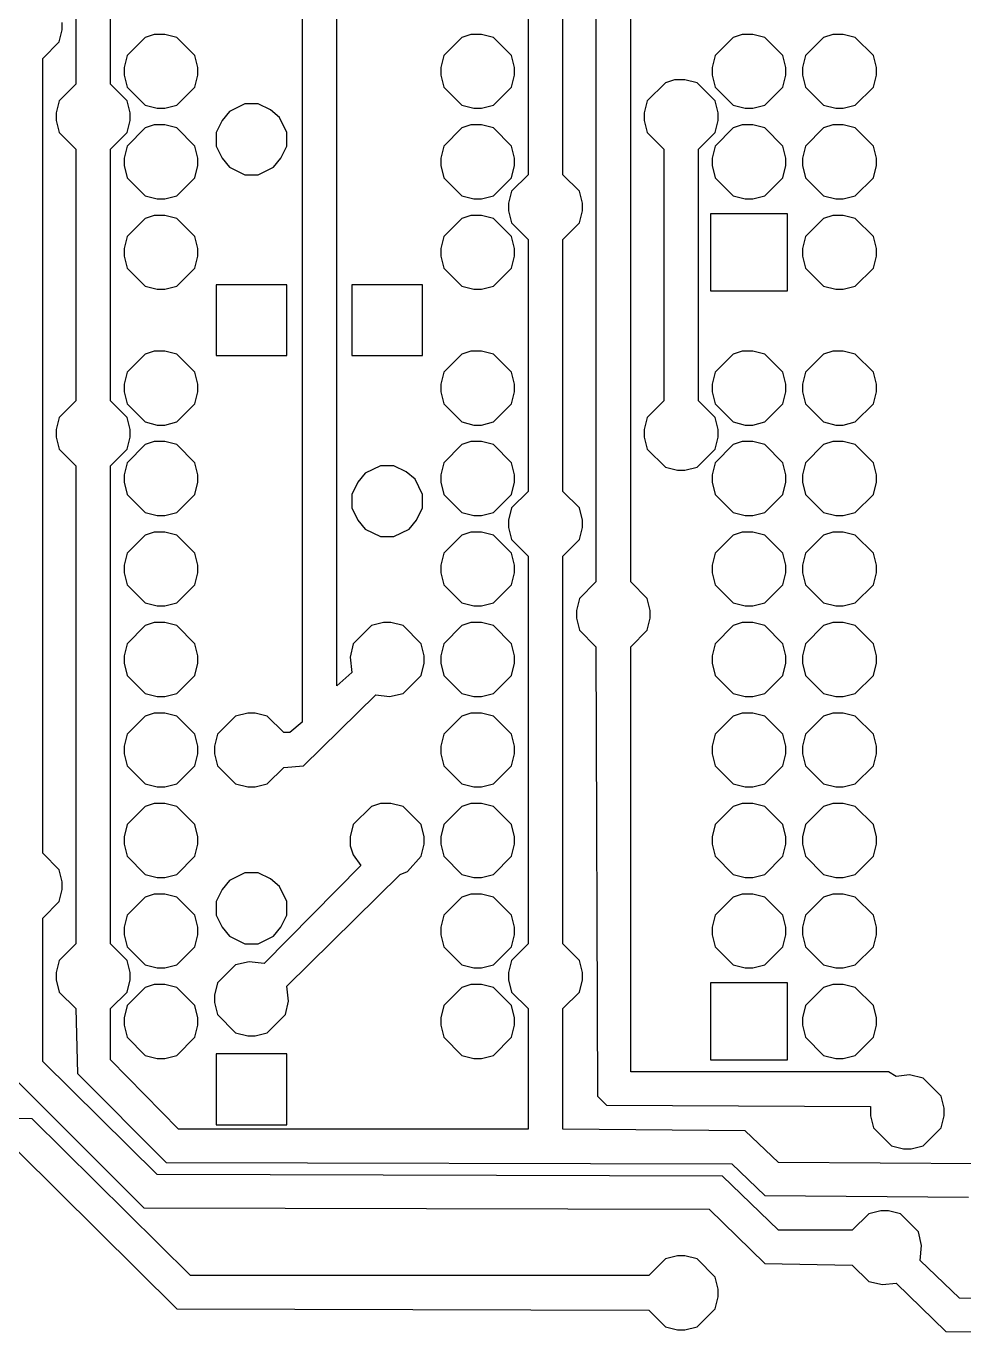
# Model space of a CAD drawing. Header units: millimetres. Extents: x 2 to 82, y 1 to 183.
# Drawn here: x 22.27 to 48.6, y 45.85 to 82.53 of the extents above; entities that cross this region are included whole.
import ezdxf

# ---------------------------------------------------------------- set-up
doc = ezdxf.new("R2010")
doc.units = ezdxf.units.MM
doc.layers.add('Default', color=70, linetype='Continuous')

msp = doc.modelspace()

# ---------------------------------------------------------------- linework, layer by layer
at = {"layer": 'Default'}
for points in [[(10.371667, 113.834333), (10.371667, 51.223333), (10.625667, 50.969333), (22.055667, 50.927), (26.500667, 46.524333), (39.751, 46.482), (40.216667, 46.016333), (40.555333, 45.931667), (40.767, 45.931667), (41.105667, 46.016333), (41.613667, 46.524333), (41.698333, 46.863), (41.698333, 47.074667), (41.613667, 47.413333), (41.105667, 47.921333), (40.767, 48.006), (40.555333, 48.006), (40.216667, 47.921333), (39.751, 47.455667), (26.881667, 47.455667), (22.436667, 51.858333), (11.303, 51.900667), (11.303, 113.495667)], [(10.371667, 113.834333), (10.371667, 51.223333), (10.625667, 50.969333), (22.055667, 50.927), (26.500667, 46.524333), (39.751, 46.482), (40.216667, 46.016333), (40.555333, 45.931667), (40.767, 45.931667), (41.105667, 46.016333), (41.613667, 46.524333), (41.698333, 46.863), (41.698333, 47.074667), (41.613667, 47.413333), (41.105667, 47.921333), (40.767, 48.006), (40.555333, 48.006), (40.216667, 47.921333), (39.751, 47.455667), (26.881667, 47.455667), (22.436667, 51.858333), (11.303, 51.900667), (11.303, 113.495667)], [(23.664333, 91.778667), (23.664333, 80.899), (23.198667, 80.433333), (23.114, 80.094667), (23.114, 79.883), (23.198667, 79.544333), (23.664333, 79.078667), (23.664333, 72.009), (23.198667, 71.543333), (23.114, 71.204667), (23.114, 70.993), (23.198667, 70.654333), (23.664333, 70.188667), (23.664333, 56.769), (23.198667, 56.303333), (23.114, 55.964667), (23.114, 55.753), (23.198667, 55.414333), (23.664333, 54.948667), (23.706667, 53.128333), (26.204333, 50.630667), (42.079333, 50.588333), (43.010667, 49.699333), (48.725667, 49.657)], [(23.664333, 91.778667), (23.664333, 80.899), (23.198667, 80.433333), (23.114, 80.094667), (23.114, 79.883), (23.198667, 79.544333), (23.664333, 79.078667), (23.664333, 72.009), (23.198667, 71.543333), (23.114, 71.204667), (23.114, 70.993), (23.198667, 70.654333), (23.664333, 70.188667), (23.664333, 56.769), (23.198667, 56.303333), (23.114, 55.964667), (23.114, 55.753), (23.198667, 55.414333), (23.664333, 54.948667), (23.706667, 53.128333), (26.204333, 50.630667), (42.079333, 50.588333), (43.010667, 49.699333), (48.725667, 49.657)], [(36.364333, 89.238667), (36.364333, 78.359), (35.898667, 77.893333), (35.814, 77.554667), (35.814, 77.343), (35.898667, 77.004333), (36.364333, 76.538667), (36.364333, 69.469), (35.898667, 69.003333), (35.814, 68.664667), (35.814, 68.453), (35.898667, 68.114333), (36.364333, 67.648667), (36.364333, 56.769), (35.898667, 56.303333), (35.814, 55.964667), (35.814, 55.753), (35.898667, 55.414333), (36.364333, 54.948667), (36.364333, 51.562), (26.543, 51.562), (24.638, 53.509333), (24.638, 54.948667), (25.103667, 55.414333), (25.188333, 55.753), (25.188333, 55.964667), (25.103667, 56.303333), (24.638, 56.769), (24.638, 70.188667), (25.103667, 70.654333), (25.188333, 70.993), (25.188333, 71.204667), (25.103667, 71.543333), (24.638, 72.009), (24.638, 79.078667), (25.103667, 79.544333), (25.188333, 79.883), (25.188333, 80.094667), (25.103667, 80.433333), (24.638, 80.899), (24.638, 91.778667)], [(36.364333, 89.238667), (36.364333, 78.359), (35.898667, 77.893333), (35.814, 77.554667), (35.814, 77.343), (35.898667, 77.004333), (36.364333, 76.538667), (36.364333, 69.469), (35.898667, 69.003333), (35.814, 68.664667), (35.814, 68.453), (35.898667, 68.114333), (36.364333, 67.648667), (36.364333, 56.769), (35.898667, 56.303333), (35.814, 55.964667), (35.814, 55.753), (35.898667, 55.414333), (36.364333, 54.948667), (36.364333, 51.562), (26.543, 51.562), (24.638, 53.509333), (24.638, 54.948667), (25.103667, 55.414333), (25.188333, 55.753), (25.188333, 55.964667), (25.103667, 56.303333), (24.638, 56.769), (24.638, 70.188667), (25.103667, 70.654333), (25.188333, 70.993), (25.188333, 71.204667), (25.103667, 71.543333), (24.638, 72.009), (24.638, 79.078667), (25.103667, 79.544333), (25.188333, 79.883), (25.188333, 80.094667), (25.103667, 80.433333), (24.638, 80.899), (24.638, 91.778667)], [(49.106667, 50.588333), (43.391667, 50.630667), (42.460333, 51.519667), (37.338, 51.562), (37.338, 54.948667), (37.803667, 55.414333), (37.888333, 55.753), (37.888333, 55.964667), (37.803667, 56.303333), (37.338, 56.769), (37.338, 67.648667), (37.803667, 68.114333), (37.888333, 68.453), (37.888333, 68.664667), (37.803667, 69.003333), (37.338, 69.469), (37.338, 76.538667), (37.803667, 77.004333), (37.888333, 77.343), (37.888333, 77.554667), (37.803667, 77.893333), (37.338, 78.359), (37.338, 89.238667)], [(49.106667, 50.588333), (43.391667, 50.630667), (42.460333, 51.519667), (37.338, 51.562), (37.338, 54.948667), (37.803667, 55.414333), (37.888333, 55.753), (37.888333, 55.964667), (37.803667, 56.303333), (37.338, 56.769), (37.338, 67.648667), (37.803667, 68.114333), (37.888333, 68.453), (37.888333, 68.664667), (37.803667, 69.003333), (37.338, 69.469), (37.338, 76.538667), (37.803667, 77.004333), (37.888333, 77.343), (37.888333, 77.554667), (37.803667, 77.893333), (37.338, 78.359), (37.338, 89.238667)], [(38.269333, 86.698667), (38.269333, 66.929), (37.803667, 66.463333), (37.719, 66.124667), (37.719, 65.913), (37.803667, 65.574333), (38.269333, 65.108667), (38.311667, 52.493333), (38.565667, 52.239333), (45.974, 52.197), (45.974, 51.943), (46.058667, 51.604333), (46.566667, 51.096333), (46.905333, 51.011667), (47.117, 51.011667), (47.455667, 51.096333), (47.963667, 51.604333), (48.048333, 51.943), (48.048333, 52.154667), (47.963667, 52.493333), (47.455667, 53.001333), (47.074667, 53.086), (46.693667, 53.043667), (46.482, 53.170667), (39.243, 53.170667), (39.243, 65.108667), (39.708667, 65.574333), (39.793333, 65.913), (39.793333, 66.124667), (39.708667, 66.463333), (39.243, 66.929), (39.243, 86.698667)], [(38.269333, 86.698667), (38.269333, 66.929), (37.803667, 66.463333), (37.719, 66.124667), (37.719, 65.913), (37.803667, 65.574333), (38.269333, 65.108667), (38.311667, 52.493333), (38.565667, 52.239333), (45.974, 52.197), (45.974, 51.943), (46.058667, 51.604333), (46.566667, 51.096333), (46.905333, 51.011667), (47.117, 51.011667), (47.455667, 51.096333), (47.963667, 51.604333), (48.048333, 51.943), (48.048333, 52.154667), (47.963667, 52.493333), (47.455667, 53.001333), (47.074667, 53.086), (46.693667, 53.043667), (46.482, 53.170667), (39.243, 53.170667), (39.243, 65.108667), (39.708667, 65.574333), (39.793333, 65.913), (39.793333, 66.124667), (39.708667, 66.463333), (39.243, 66.929), (39.243, 86.698667)], [(30.014333, 83.354333), (30.014333, 62.992), (29.675667, 62.695667), (29.506333, 62.695667), (29.040667, 63.161333), (28.702, 63.246), (28.490333, 63.246), (28.151667, 63.161333), (27.643667, 62.653333), (27.559, 62.314667), (27.559, 62.103), (27.643667, 61.764333), (28.151667, 61.256333), (28.490333, 61.171667), (28.702, 61.171667), (29.040667, 61.256333), (29.506333, 61.722), (30.056667, 61.764333), (32.088667, 63.754), (32.469667, 63.711667), (32.850667, 63.796333), (33.358667, 64.304333), (33.443333, 64.643), (33.443333, 64.854667), (33.358667, 65.193333), (32.850667, 65.701333), (32.512, 65.786), (32.300333, 65.786), (31.961667, 65.701333), (31.453667, 65.193333), (31.369, 64.812333), (31.411333, 64.389), (30.988, 64.008), (30.988, 84.285667)], [(30.014333, 83.354333), (30.014333, 62.992), (29.675667, 62.695667), (29.506333, 62.695667), (29.040667, 63.161333), (28.702, 63.246), (28.490333, 63.246), (28.151667, 63.161333), (27.643667, 62.653333), (27.559, 62.314667), (27.559, 62.103), (27.643667, 61.764333), (28.151667, 61.256333), (28.490333, 61.171667), (28.702, 61.171667), (29.040667, 61.256333), (29.506333, 61.722), (30.056667, 61.764333), (32.088667, 63.754), (32.469667, 63.711667), (32.850667, 63.796333), (33.358667, 64.304333), (33.443333, 64.643), (33.443333, 64.854667), (33.358667, 65.193333), (32.850667, 65.701333), (32.512, 65.786), (32.300333, 65.786), (31.961667, 65.701333), (31.453667, 65.193333), (31.369, 64.812333), (31.411333, 64.389), (30.988, 64.008), (30.988, 84.285667)], [(21.209, 82.634667), (21.209, 82.423), (21.293667, 82.084333), (21.759333, 81.618667), (21.759333, 59.309), (21.293667, 58.843333), (21.209, 58.504667), (21.209, 58.293), (21.293667, 57.954333), (21.759333, 57.488667), (21.801667, 53.128333), (25.569333, 49.360667), (41.444333, 49.318333), (43.010667, 47.794333), (45.466, 47.752), (45.931667, 47.286333), (46.312667, 47.201667), (46.693667, 47.244), (48.090667, 45.889333), (62.060667, 45.847)], [(21.209, 82.634667), (21.209, 82.423), (21.293667, 82.084333), (21.759333, 81.618667), (21.759333, 59.309), (21.293667, 58.843333), (21.209, 58.504667), (21.209, 58.293), (21.293667, 57.954333), (21.759333, 57.488667), (21.801667, 53.128333), (25.569333, 49.360667), (41.444333, 49.318333), (43.010667, 47.794333), (45.466, 47.752), (45.931667, 47.286333), (46.312667, 47.201667), (46.693667, 47.244), (48.090667, 45.889333), (62.060667, 45.847)], [(62.441667, 46.778333), (48.471667, 46.820667), (47.371, 47.879), (47.413333, 48.302333), (47.328667, 48.683333), (46.820667, 49.191333), (46.482, 49.276), (46.270333, 49.276), (45.931667, 49.191333), (45.466, 48.725667), (43.391667, 48.725667), (41.825333, 50.249667), (25.950333, 50.292), (22.733, 53.467), (22.733, 57.488667), (23.198667, 57.954333), (23.283333, 58.293), (23.283333, 58.504667), (23.198667, 58.843333), (22.733, 59.309), (22.733, 81.618667), (23.198667, 82.084333), (23.283333, 82.423), (23.283333, 82.634667)], [(62.441667, 46.778333), (48.471667, 46.820667), (47.371, 47.879), (47.413333, 48.302333), (47.328667, 48.683333), (46.820667, 49.191333), (46.482, 49.276), (46.270333, 49.276), (45.931667, 49.191333), (45.466, 48.725667), (43.391667, 48.725667), (41.825333, 50.249667), (25.950333, 50.292), (22.733, 53.467), (22.733, 57.488667), (23.198667, 57.954333), (23.283333, 58.293), (23.283333, 58.504667), (23.198667, 58.843333), (22.733, 59.309), (22.733, 81.618667), (23.198667, 82.084333), (23.283333, 82.423), (23.283333, 82.634667)], [(25.865667, 82.296), (25.865667, 82.296), (25.611667, 82.211333), (25.103667, 81.703333), (25.019, 81.364667), (25.019, 81.153), (25.103667, 80.814333), (25.611667, 80.306333), (25.950333, 80.221667), (26.162, 80.221667), (26.500667, 80.306333), (27.008667, 80.814333), (27.093333, 81.153), (27.093333, 81.364667), (27.008667, 81.703333), (26.500667, 82.211333), (26.162, 82.296), (25.865667, 82.296)], [(25.865667, 82.296), (25.865667, 82.296), (25.611667, 82.211333), (25.103667, 81.703333), (25.019, 81.364667), (25.019, 81.153), (25.103667, 80.814333), (25.611667, 80.306333), (25.950333, 80.221667), (26.162, 80.221667), (26.500667, 80.306333), (27.008667, 80.814333), (27.093333, 81.153), (27.093333, 81.364667), (27.008667, 81.703333), (26.500667, 82.211333), (26.162, 82.296), (25.865667, 82.296)], [(34.755667, 82.296), (34.755667, 82.296), (34.501667, 82.211333), (33.993667, 81.703333), (33.909, 81.364667), (33.909, 81.153), (33.993667, 80.814333), (34.501667, 80.306333), (34.840333, 80.221667), (35.052, 80.221667), (35.390667, 80.306333), (35.898667, 80.814333), (35.983333, 81.153), (35.983333, 81.364667), (35.898667, 81.703333), (35.390667, 82.211333), (35.052, 82.296), (34.755667, 82.296)], [(34.755667, 82.296), (34.755667, 82.296), (34.501667, 82.211333), (33.993667, 81.703333), (33.909, 81.364667), (33.909, 81.153), (33.993667, 80.814333), (34.501667, 80.306333), (34.840333, 80.221667), (35.052, 80.221667), (35.390667, 80.306333), (35.898667, 80.814333), (35.983333, 81.153), (35.983333, 81.364667), (35.898667, 81.703333), (35.390667, 82.211333), (35.052, 82.296), (34.755667, 82.296)], [(42.375667, 82.296), (42.375667, 82.296), (42.121667, 82.211333), (41.613667, 81.703333), (41.529, 81.364667), (41.529, 81.153), (41.613667, 80.814333), (42.121667, 80.306333), (42.460333, 80.221667), (42.672, 80.221667), (43.010667, 80.306333), (43.518667, 80.814333), (43.603333, 81.153), (43.603333, 81.364667), (43.518667, 81.703333), (43.010667, 82.211333), (42.672, 82.296), (42.375667, 82.296)], [(42.375667, 82.296), (42.375667, 82.296), (42.121667, 82.211333), (41.613667, 81.703333), (41.529, 81.364667), (41.529, 81.153), (41.613667, 80.814333), (42.121667, 80.306333), (42.460333, 80.221667), (42.672, 80.221667), (43.010667, 80.306333), (43.518667, 80.814333), (43.603333, 81.153), (43.603333, 81.364667), (43.518667, 81.703333), (43.010667, 82.211333), (42.672, 82.296), (42.375667, 82.296)], [(44.915667, 82.296), (44.915667, 82.296), (44.661667, 82.211333), (44.153667, 81.703333), (44.069, 81.364667), (44.069, 81.153), (44.153667, 80.814333), (44.661667, 80.306333), (45.000333, 80.221667), (45.212, 80.221667), (45.550667, 80.306333), (46.058667, 80.814333), (46.143333, 81.153), (46.143333, 81.364667), (46.058667, 81.703333), (45.550667, 82.211333), (45.212, 82.296), (44.915667, 82.296)], [(44.915667, 82.296), (44.915667, 82.296), (44.661667, 82.211333), (44.153667, 81.703333), (44.069, 81.364667), (44.069, 81.153), (44.153667, 80.814333), (44.661667, 80.306333), (45.000333, 80.221667), (45.212, 80.221667), (45.550667, 80.306333), (46.058667, 80.814333), (46.143333, 81.153), (46.143333, 81.364667), (46.058667, 81.703333), (45.550667, 82.211333), (45.212, 82.296), (44.915667, 82.296)], [(40.470667, 81.026), (40.470667, 81.026), (40.216667, 80.941333), (39.708667, 80.433333), (39.624, 80.094667), (39.624, 79.883), (39.708667, 79.544333), (40.174333, 79.078667), (40.174333, 72.009), (39.708667, 71.543333), (39.624, 71.204667), (39.624, 70.993), (39.708667, 70.654333), (40.216667, 70.146333), (40.555333, 70.061667), (40.767, 70.061667), (41.105667, 70.146333), (41.613667, 70.654333), (41.698333, 70.993), (41.698333, 71.204667), (41.613667, 71.543333), (41.148, 72.009), (41.148, 79.078667), (41.613667, 79.544333), (41.698333, 79.883), (41.698333, 80.094667), (41.613667, 80.433333), (41.105667, 80.941333), (40.767, 81.026), (40.470667, 81.026)], [(40.470667, 81.026), (40.470667, 81.026), (40.216667, 80.941333), (39.708667, 80.433333), (39.624, 80.094667), (39.624, 79.883), (39.708667, 79.544333), (40.174333, 79.078667), (40.174333, 72.009), (39.708667, 71.543333), (39.624, 71.204667), (39.624, 70.993), (39.708667, 70.654333), (40.216667, 70.146333), (40.555333, 70.061667), (40.767, 70.061667), (41.105667, 70.146333), (41.613667, 70.654333), (41.698333, 70.993), (41.698333, 71.204667), (41.613667, 71.543333), (41.148, 72.009), (41.148, 79.078667), (41.613667, 79.544333), (41.698333, 79.883), (41.698333, 80.094667), (41.613667, 80.433333), (41.105667, 80.941333), (40.767, 81.026), (40.470667, 81.026)], [(28.405667, 80.348667), (28.405667, 80.348667), (27.982333, 80.137), (27.770667, 79.883), (27.601333, 79.544333), (27.601333, 79.163333), (27.770667, 78.824667), (27.982333, 78.570667), (28.405667, 78.359), (28.786667, 78.359), (29.21, 78.570667), (29.421667, 78.824667), (29.591, 79.163333), (29.591, 79.544333), (29.379333, 79.967667), (29.125333, 80.179333), (28.786667, 80.348667), (28.405667, 80.348667)], [(28.405667, 80.348667), (28.405667, 80.348667), (27.982333, 80.137), (27.770667, 79.883), (27.601333, 79.544333), (27.601333, 79.163333), (27.770667, 78.824667), (27.982333, 78.570667), (28.405667, 78.359), (28.786667, 78.359), (29.21, 78.570667), (29.421667, 78.824667), (29.591, 79.163333), (29.591, 79.544333), (29.379333, 79.967667), (29.125333, 80.179333), (28.786667, 80.348667), (28.405667, 80.348667)], [(25.865667, 79.756), (25.865667, 79.756), (25.611667, 79.671333), (25.103667, 79.163333), (25.019, 78.824667), (25.019, 78.613), (25.103667, 78.274333), (25.611667, 77.766333), (25.950333, 77.681667), (26.162, 77.681667), (26.500667, 77.766333), (27.008667, 78.274333), (27.093333, 78.613), (27.093333, 78.824667), (27.008667, 79.163333), (26.500667, 79.671333), (26.162, 79.756), (25.865667, 79.756)], [(25.865667, 79.756), (25.865667, 79.756), (25.611667, 79.671333), (25.103667, 79.163333), (25.019, 78.824667), (25.019, 78.613), (25.103667, 78.274333), (25.611667, 77.766333), (25.950333, 77.681667), (26.162, 77.681667), (26.500667, 77.766333), (27.008667, 78.274333), (27.093333, 78.613), (27.093333, 78.824667), (27.008667, 79.163333), (26.500667, 79.671333), (26.162, 79.756), (25.865667, 79.756)], [(34.755667, 79.756), (34.755667, 79.756), (34.501667, 79.671333), (33.993667, 79.163333), (33.909, 78.824667), (33.909, 78.613), (33.993667, 78.274333), (34.501667, 77.766333), (34.840333, 77.681667), (35.052, 77.681667), (35.390667, 77.766333), (35.898667, 78.274333), (35.983333, 78.613), (35.983333, 78.824667), (35.898667, 79.163333), (35.390667, 79.671333), (35.052, 79.756), (34.755667, 79.756)], [(34.755667, 79.756), (34.755667, 79.756), (34.501667, 79.671333), (33.993667, 79.163333), (33.909, 78.824667), (33.909, 78.613), (33.993667, 78.274333), (34.501667, 77.766333), (34.840333, 77.681667), (35.052, 77.681667), (35.390667, 77.766333), (35.898667, 78.274333), (35.983333, 78.613), (35.983333, 78.824667), (35.898667, 79.163333), (35.390667, 79.671333), (35.052, 79.756), (34.755667, 79.756)], [(42.375667, 79.756), (42.375667, 79.756), (42.121667, 79.671333), (41.613667, 79.163333), (41.529, 78.824667), (41.529, 78.613), (41.613667, 78.274333), (42.121667, 77.766333), (42.460333, 77.681667), (42.672, 77.681667), (43.010667, 77.766333), (43.518667, 78.274333), (43.603333, 78.613), (43.603333, 78.824667), (43.518667, 79.163333), (43.010667, 79.671333), (42.672, 79.756), (42.375667, 79.756)], [(42.375667, 79.756), (42.375667, 79.756), (42.121667, 79.671333), (41.613667, 79.163333), (41.529, 78.824667), (41.529, 78.613), (41.613667, 78.274333), (42.121667, 77.766333), (42.460333, 77.681667), (42.672, 77.681667), (43.010667, 77.766333), (43.518667, 78.274333), (43.603333, 78.613), (43.603333, 78.824667), (43.518667, 79.163333), (43.010667, 79.671333), (42.672, 79.756), (42.375667, 79.756)], [(44.915667, 79.756), (44.915667, 79.756), (44.661667, 79.671333), (44.153667, 79.163333), (44.069, 78.824667), (44.069, 78.613), (44.153667, 78.274333), (44.661667, 77.766333), (45.000333, 77.681667), (45.212, 77.681667), (45.550667, 77.766333), (46.058667, 78.274333), (46.143333, 78.613), (46.143333, 78.824667), (46.058667, 79.163333), (45.550667, 79.671333), (45.212, 79.756), (44.915667, 79.756)], [(44.915667, 79.756), (44.915667, 79.756), (44.661667, 79.671333), (44.153667, 79.163333), (44.069, 78.824667), (44.069, 78.613), (44.153667, 78.274333), (44.661667, 77.766333), (45.000333, 77.681667), (45.212, 77.681667), (45.550667, 77.766333), (46.058667, 78.274333), (46.143333, 78.613), (46.143333, 78.824667), (46.058667, 79.163333), (45.550667, 79.671333), (45.212, 79.756), (44.915667, 79.756)], [(25.865667, 77.216), (25.865667, 77.216), (25.611667, 77.131333), (25.103667, 76.623333), (25.019, 76.284667), (25.019, 76.073), (25.103667, 75.734333), (25.611667, 75.226333), (25.950333, 75.141667), (26.162, 75.141667), (26.500667, 75.226333), (27.008667, 75.734333), (27.093333, 76.073), (27.093333, 76.284667), (27.008667, 76.623333), (26.500667, 77.131333), (26.162, 77.216), (25.865667, 77.216)], [(25.865667, 77.216), (25.865667, 77.216), (25.611667, 77.131333), (25.103667, 76.623333), (25.019, 76.284667), (25.019, 76.073), (25.103667, 75.734333), (25.611667, 75.226333), (25.950333, 75.141667), (26.162, 75.141667), (26.500667, 75.226333), (27.008667, 75.734333), (27.093333, 76.073), (27.093333, 76.284667), (27.008667, 76.623333), (26.500667, 77.131333), (26.162, 77.216), (25.865667, 77.216)], [(34.755667, 77.216), (34.755667, 77.216), (34.501667, 77.131333), (33.993667, 76.623333), (33.909, 76.284667), (33.909, 76.073), (33.993667, 75.734333), (34.501667, 75.226333), (34.840333, 75.141667), (35.052, 75.141667), (35.390667, 75.226333), (35.898667, 75.734333), (35.983333, 76.073), (35.983333, 76.284667), (35.898667, 76.623333), (35.390667, 77.131333), (35.052, 77.216), (34.755667, 77.216)], [(34.755667, 77.216), (34.755667, 77.216), (34.501667, 77.131333), (33.993667, 76.623333), (33.909, 76.284667), (33.909, 76.073), (33.993667, 75.734333), (34.501667, 75.226333), (34.840333, 75.141667), (35.052, 75.141667), (35.390667, 75.226333), (35.898667, 75.734333), (35.983333, 76.073), (35.983333, 76.284667), (35.898667, 76.623333), (35.390667, 77.131333), (35.052, 77.216), (34.755667, 77.216)], [(41.486667, 77.258333), (41.486667, 77.258333), (41.486667, 75.099333), (43.645667, 75.099333), (43.645667, 77.258333), (41.486667, 77.258333)], [(41.486667, 77.258333), (41.486667, 77.258333), (41.486667, 75.099333), (43.645667, 75.099333), (43.645667, 77.258333), (41.486667, 77.258333)], [(44.915667, 77.216), (44.915667, 77.216), (44.661667, 77.131333), (44.153667, 76.623333), (44.069, 76.284667), (44.069, 76.073), (44.153667, 75.734333), (44.661667, 75.226333), (45.000333, 75.141667), (45.212, 75.141667), (45.550667, 75.226333), (46.058667, 75.734333), (46.143333, 76.073), (46.143333, 76.284667), (46.058667, 76.623333), (45.550667, 77.131333), (45.212, 77.216), (44.915667, 77.216)], [(44.915667, 77.216), (44.915667, 77.216), (44.661667, 77.131333), (44.153667, 76.623333), (44.069, 76.284667), (44.069, 76.073), (44.153667, 75.734333), (44.661667, 75.226333), (45.000333, 75.141667), (45.212, 75.141667), (45.550667, 75.226333), (46.058667, 75.734333), (46.143333, 76.073), (46.143333, 76.284667), (46.058667, 76.623333), (45.550667, 77.131333), (45.212, 77.216), (44.915667, 77.216)], [(27.601333, 75.268667), (27.601333, 75.268667), (27.601333, 73.279), (29.591, 73.279), (29.591, 75.268667), (27.601333, 75.268667)], [(27.601333, 75.268667), (27.601333, 75.268667), (27.601333, 73.279), (29.591, 73.279), (29.591, 75.268667), (27.601333, 75.268667)], [(31.411333, 75.268667), (31.411333, 75.268667), (31.411333, 73.279), (33.401, 73.279), (33.401, 75.268667), (31.411333, 75.268667)], [(31.411333, 75.268667), (31.411333, 75.268667), (31.411333, 73.279), (33.401, 73.279), (33.401, 75.268667), (31.411333, 75.268667)], [(25.865667, 73.406), (25.865667, 73.406), (25.611667, 73.321333), (25.103667, 72.813333), (25.019, 72.474667), (25.019, 72.263), (25.103667, 71.924333), (25.611667, 71.416333), (25.950333, 71.331667), (26.162, 71.331667), (26.500667, 71.416333), (27.008667, 71.924333), (27.093333, 72.263), (27.093333, 72.474667), (27.008667, 72.813333), (26.500667, 73.321333), (26.162, 73.406), (25.865667, 73.406)], [(25.865667, 73.406), (25.865667, 73.406), (25.611667, 73.321333), (25.103667, 72.813333), (25.019, 72.474667), (25.019, 72.263), (25.103667, 71.924333), (25.611667, 71.416333), (25.950333, 71.331667), (26.162, 71.331667), (26.500667, 71.416333), (27.008667, 71.924333), (27.093333, 72.263), (27.093333, 72.474667), (27.008667, 72.813333), (26.500667, 73.321333), (26.162, 73.406), (25.865667, 73.406)], [(34.755667, 73.406), (34.755667, 73.406), (34.501667, 73.321333), (33.993667, 72.813333), (33.909, 72.474667), (33.909, 72.263), (33.993667, 71.924333), (34.501667, 71.416333), (34.840333, 71.331667), (35.052, 71.331667), (35.390667, 71.416333), (35.898667, 71.924333), (35.983333, 72.263), (35.983333, 72.474667), (35.898667, 72.813333), (35.390667, 73.321333), (35.052, 73.406), (34.755667, 73.406)], [(34.755667, 73.406), (34.755667, 73.406), (34.501667, 73.321333), (33.993667, 72.813333), (33.909, 72.474667), (33.909, 72.263), (33.993667, 71.924333), (34.501667, 71.416333), (34.840333, 71.331667), (35.052, 71.331667), (35.390667, 71.416333), (35.898667, 71.924333), (35.983333, 72.263), (35.983333, 72.474667), (35.898667, 72.813333), (35.390667, 73.321333), (35.052, 73.406), (34.755667, 73.406)], [(42.375667, 73.406), (42.375667, 73.406), (42.121667, 73.321333), (41.613667, 72.813333), (41.529, 72.474667), (41.529, 72.263), (41.613667, 71.924333), (42.121667, 71.416333), (42.460333, 71.331667), (42.672, 71.331667), (43.010667, 71.416333), (43.518667, 71.924333), (43.603333, 72.263), (43.603333, 72.474667), (43.518667, 72.813333), (43.010667, 73.321333), (42.672, 73.406), (42.375667, 73.406)], [(42.375667, 73.406), (42.375667, 73.406), (42.121667, 73.321333), (41.613667, 72.813333), (41.529, 72.474667), (41.529, 72.263), (41.613667, 71.924333), (42.121667, 71.416333), (42.460333, 71.331667), (42.672, 71.331667), (43.010667, 71.416333), (43.518667, 71.924333), (43.603333, 72.263), (43.603333, 72.474667), (43.518667, 72.813333), (43.010667, 73.321333), (42.672, 73.406), (42.375667, 73.406)], [(44.915667, 73.406), (44.915667, 73.406), (44.661667, 73.321333), (44.153667, 72.813333), (44.069, 72.474667), (44.069, 72.263), (44.153667, 71.924333), (44.661667, 71.416333), (45.000333, 71.331667), (45.212, 71.331667), (45.550667, 71.416333), (46.058667, 71.924333), (46.143333, 72.263), (46.143333, 72.474667), (46.058667, 72.813333), (45.550667, 73.321333), (45.212, 73.406), (44.915667, 73.406)], [(44.915667, 73.406), (44.915667, 73.406), (44.661667, 73.321333), (44.153667, 72.813333), (44.069, 72.474667), (44.069, 72.263), (44.153667, 71.924333), (44.661667, 71.416333), (45.000333, 71.331667), (45.212, 71.331667), (45.550667, 71.416333), (46.058667, 71.924333), (46.143333, 72.263), (46.143333, 72.474667), (46.058667, 72.813333), (45.550667, 73.321333), (45.212, 73.406), (44.915667, 73.406)], [(25.865667, 70.866), (25.865667, 70.866), (25.611667, 70.781333), (25.103667, 70.273333), (25.019, 69.934667), (25.019, 69.723), (25.103667, 69.384333), (25.611667, 68.876333), (25.950333, 68.791667), (26.162, 68.791667), (26.500667, 68.876333), (27.008667, 69.384333), (27.093333, 69.723), (27.093333, 69.934667), (27.008667, 70.273333), (26.500667, 70.781333), (26.162, 70.866), (25.865667, 70.866)], [(25.865667, 70.866), (25.865667, 70.866), (25.611667, 70.781333), (25.103667, 70.273333), (25.019, 69.934667), (25.019, 69.723), (25.103667, 69.384333), (25.611667, 68.876333), (25.950333, 68.791667), (26.162, 68.791667), (26.500667, 68.876333), (27.008667, 69.384333), (27.093333, 69.723), (27.093333, 69.934667), (27.008667, 70.273333), (26.500667, 70.781333), (26.162, 70.866), (25.865667, 70.866)], [(34.755667, 70.866), (34.755667, 70.866), (34.501667, 70.781333), (33.993667, 70.273333), (33.909, 69.934667), (33.909, 69.723), (33.993667, 69.384333), (34.501667, 68.876333), (34.840333, 68.791667), (35.052, 68.791667), (35.390667, 68.876333), (35.898667, 69.384333), (35.983333, 69.723), (35.983333, 69.934667), (35.898667, 70.273333), (35.390667, 70.781333), (35.052, 70.866), (34.755667, 70.866)], [(34.755667, 70.866), (34.755667, 70.866), (34.501667, 70.781333), (33.993667, 70.273333), (33.909, 69.934667), (33.909, 69.723), (33.993667, 69.384333), (34.501667, 68.876333), (34.840333, 68.791667), (35.052, 68.791667), (35.390667, 68.876333), (35.898667, 69.384333), (35.983333, 69.723), (35.983333, 69.934667), (35.898667, 70.273333), (35.390667, 70.781333), (35.052, 70.866), (34.755667, 70.866)], [(42.375667, 70.866), (42.375667, 70.866), (42.121667, 70.781333), (41.613667, 70.273333), (41.529, 69.934667), (41.529, 69.723), (41.613667, 69.384333), (42.121667, 68.876333), (42.460333, 68.791667), (42.672, 68.791667), (43.010667, 68.876333), (43.518667, 69.384333), (43.603333, 69.723), (43.603333, 69.934667), (43.518667, 70.273333), (43.010667, 70.781333), (42.672, 70.866), (42.375667, 70.866)], [(42.375667, 70.866), (42.375667, 70.866), (42.121667, 70.781333), (41.613667, 70.273333), (41.529, 69.934667), (41.529, 69.723), (41.613667, 69.384333), (42.121667, 68.876333), (42.460333, 68.791667), (42.672, 68.791667), (43.010667, 68.876333), (43.518667, 69.384333), (43.603333, 69.723), (43.603333, 69.934667), (43.518667, 70.273333), (43.010667, 70.781333), (42.672, 70.866), (42.375667, 70.866)], [(44.915667, 70.866), (44.915667, 70.866), (44.661667, 70.781333), (44.153667, 70.273333), (44.069, 69.934667), (44.069, 69.723), (44.153667, 69.384333), (44.661667, 68.876333), (45.000333, 68.791667), (45.212, 68.791667), (45.550667, 68.876333), (46.058667, 69.384333), (46.143333, 69.723), (46.143333, 69.934667), (46.058667, 70.273333), (45.550667, 70.781333), (45.212, 70.866), (44.915667, 70.866)], [(44.915667, 70.866), (44.915667, 70.866), (44.661667, 70.781333), (44.153667, 70.273333), (44.069, 69.934667), (44.069, 69.723), (44.153667, 69.384333), (44.661667, 68.876333), (45.000333, 68.791667), (45.212, 68.791667), (45.550667, 68.876333), (46.058667, 69.384333), (46.143333, 69.723), (46.143333, 69.934667), (46.058667, 70.273333), (45.550667, 70.781333), (45.212, 70.866), (44.915667, 70.866)], [(32.215667, 70.188667), (32.215667, 70.188667), (31.792333, 69.977), (31.580667, 69.723), (31.411333, 69.384333), (31.411333, 69.003333), (31.580667, 68.664667), (31.792333, 68.410667), (32.215667, 68.199), (32.596667, 68.199), (33.02, 68.410667), (33.231667, 68.664667), (33.401, 69.003333), (33.401, 69.384333), (33.189333, 69.807667), (32.935333, 70.019333), (32.596667, 70.188667), (32.215667, 70.188667)], [(32.215667, 70.188667), (32.215667, 70.188667), (31.792333, 69.977), (31.580667, 69.723), (31.411333, 69.384333), (31.411333, 69.003333), (31.580667, 68.664667), (31.792333, 68.410667), (32.215667, 68.199), (32.596667, 68.199), (33.02, 68.410667), (33.231667, 68.664667), (33.401, 69.003333), (33.401, 69.384333), (33.189333, 69.807667), (32.935333, 70.019333), (32.596667, 70.188667), (32.215667, 70.188667)], [(25.865667, 68.326), (25.865667, 68.326), (25.611667, 68.241333), (25.103667, 67.733333), (25.019, 67.394667), (25.019, 67.183), (25.103667, 66.844333), (25.611667, 66.336333), (25.950333, 66.251667), (26.162, 66.251667), (26.500667, 66.336333), (27.008667, 66.844333), (27.093333, 67.183), (27.093333, 67.394667), (27.008667, 67.733333), (26.500667, 68.241333), (26.162, 68.326), (25.865667, 68.326)], [(25.865667, 68.326), (25.865667, 68.326), (25.611667, 68.241333), (25.103667, 67.733333), (25.019, 67.394667), (25.019, 67.183), (25.103667, 66.844333), (25.611667, 66.336333), (25.950333, 66.251667), (26.162, 66.251667), (26.500667, 66.336333), (27.008667, 66.844333), (27.093333, 67.183), (27.093333, 67.394667), (27.008667, 67.733333), (26.500667, 68.241333), (26.162, 68.326), (25.865667, 68.326)], [(34.755667, 68.326), (34.755667, 68.326), (34.501667, 68.241333), (33.993667, 67.733333), (33.909, 67.394667), (33.909, 67.183), (33.993667, 66.844333), (34.501667, 66.336333), (34.840333, 66.251667), (35.052, 66.251667), (35.390667, 66.336333), (35.898667, 66.844333), (35.983333, 67.183), (35.983333, 67.394667), (35.898667, 67.733333), (35.390667, 68.241333), (35.052, 68.326), (34.755667, 68.326)], [(34.755667, 68.326), (34.755667, 68.326), (34.501667, 68.241333), (33.993667, 67.733333), (33.909, 67.394667), (33.909, 67.183), (33.993667, 66.844333), (34.501667, 66.336333), (34.840333, 66.251667), (35.052, 66.251667), (35.390667, 66.336333), (35.898667, 66.844333), (35.983333, 67.183), (35.983333, 67.394667), (35.898667, 67.733333), (35.390667, 68.241333), (35.052, 68.326), (34.755667, 68.326)], [(42.375667, 68.326), (42.375667, 68.326), (42.121667, 68.241333), (41.613667, 67.733333), (41.529, 67.394667), (41.529, 67.183), (41.613667, 66.844333), (42.121667, 66.336333), (42.460333, 66.251667), (42.672, 66.251667), (43.010667, 66.336333), (43.518667, 66.844333), (43.603333, 67.183), (43.603333, 67.394667), (43.518667, 67.733333), (43.010667, 68.241333), (42.672, 68.326), (42.375667, 68.326)], [(42.375667, 68.326), (42.375667, 68.326), (42.121667, 68.241333), (41.613667, 67.733333), (41.529, 67.394667), (41.529, 67.183), (41.613667, 66.844333), (42.121667, 66.336333), (42.460333, 66.251667), (42.672, 66.251667), (43.010667, 66.336333), (43.518667, 66.844333), (43.603333, 67.183), (43.603333, 67.394667), (43.518667, 67.733333), (43.010667, 68.241333), (42.672, 68.326), (42.375667, 68.326)], [(44.915667, 68.326), (44.915667, 68.326), (44.661667, 68.241333), (44.153667, 67.733333), (44.069, 67.394667), (44.069, 67.183), (44.153667, 66.844333), (44.661667, 66.336333), (45.000333, 66.251667), (45.212, 66.251667), (45.550667, 66.336333), (46.058667, 66.844333), (46.143333, 67.183), (46.143333, 67.394667), (46.058667, 67.733333), (45.550667, 68.241333), (45.212, 68.326), (44.915667, 68.326)], [(44.915667, 68.326), (44.915667, 68.326), (44.661667, 68.241333), (44.153667, 67.733333), (44.069, 67.394667), (44.069, 67.183), (44.153667, 66.844333), (44.661667, 66.336333), (45.000333, 66.251667), (45.212, 66.251667), (45.550667, 66.336333), (46.058667, 66.844333), (46.143333, 67.183), (46.143333, 67.394667), (46.058667, 67.733333), (45.550667, 68.241333), (45.212, 68.326), (44.915667, 68.326)], [(25.865667, 65.786), (25.865667, 65.786), (25.611667, 65.701333), (25.103667, 65.193333), (25.019, 64.854667), (25.019, 64.643), (25.103667, 64.304333), (25.611667, 63.796333), (25.950333, 63.711667), (26.162, 63.711667), (26.500667, 63.796333), (27.008667, 64.304333), (27.093333, 64.643), (27.093333, 64.854667), (27.008667, 65.193333), (26.500667, 65.701333), (26.162, 65.786), (25.865667, 65.786)], [(25.865667, 65.786), (25.865667, 65.786), (25.611667, 65.701333), (25.103667, 65.193333), (25.019, 64.854667), (25.019, 64.643), (25.103667, 64.304333), (25.611667, 63.796333), (25.950333, 63.711667), (26.162, 63.711667), (26.500667, 63.796333), (27.008667, 64.304333), (27.093333, 64.643), (27.093333, 64.854667), (27.008667, 65.193333), (26.500667, 65.701333), (26.162, 65.786), (25.865667, 65.786)], [(34.755667, 65.786), (34.755667, 65.786), (34.501667, 65.701333), (33.993667, 65.193333), (33.909, 64.854667), (33.909, 64.643), (33.993667, 64.304333), (34.501667, 63.796333), (34.840333, 63.711667), (35.052, 63.711667), (35.390667, 63.796333), (35.898667, 64.304333), (35.983333, 64.643), (35.983333, 64.854667), (35.898667, 65.193333), (35.390667, 65.701333), (35.052, 65.786), (34.755667, 65.786)], [(34.755667, 65.786), (34.755667, 65.786), (34.501667, 65.701333), (33.993667, 65.193333), (33.909, 64.854667), (33.909, 64.643), (33.993667, 64.304333), (34.501667, 63.796333), (34.840333, 63.711667), (35.052, 63.711667), (35.390667, 63.796333), (35.898667, 64.304333), (35.983333, 64.643), (35.983333, 64.854667), (35.898667, 65.193333), (35.390667, 65.701333), (35.052, 65.786), (34.755667, 65.786)], [(42.375667, 65.786), (42.375667, 65.786), (42.121667, 65.701333), (41.613667, 65.193333), (41.529, 64.854667), (41.529, 64.643), (41.613667, 64.304333), (42.121667, 63.796333), (42.460333, 63.711667), (42.672, 63.711667), (43.010667, 63.796333), (43.518667, 64.304333), (43.603333, 64.643), (43.603333, 64.854667), (43.518667, 65.193333), (43.010667, 65.701333), (42.672, 65.786), (42.375667, 65.786)], [(42.375667, 65.786), (42.375667, 65.786), (42.121667, 65.701333), (41.613667, 65.193333), (41.529, 64.854667), (41.529, 64.643), (41.613667, 64.304333), (42.121667, 63.796333), (42.460333, 63.711667), (42.672, 63.711667), (43.010667, 63.796333), (43.518667, 64.304333), (43.603333, 64.643), (43.603333, 64.854667), (43.518667, 65.193333), (43.010667, 65.701333), (42.672, 65.786), (42.375667, 65.786)], [(44.915667, 65.786), (44.915667, 65.786), (44.661667, 65.701333), (44.153667, 65.193333), (44.069, 64.854667), (44.069, 64.643), (44.153667, 64.304333), (44.661667, 63.796333), (45.000333, 63.711667), (45.212, 63.711667), (45.550667, 63.796333), (46.058667, 64.304333), (46.143333, 64.643), (46.143333, 64.854667), (46.058667, 65.193333), (45.550667, 65.701333), (45.212, 65.786), (44.915667, 65.786)], [(44.915667, 65.786), (44.915667, 65.786), (44.661667, 65.701333), (44.153667, 65.193333), (44.069, 64.854667), (44.069, 64.643), (44.153667, 64.304333), (44.661667, 63.796333), (45.000333, 63.711667), (45.212, 63.711667), (45.550667, 63.796333), (46.058667, 64.304333), (46.143333, 64.643), (46.143333, 64.854667), (46.058667, 65.193333), (45.550667, 65.701333), (45.212, 65.786), (44.915667, 65.786)], [(25.865667, 63.246), (25.865667, 63.246), (25.611667, 63.161333), (25.103667, 62.653333), (25.019, 62.314667), (25.019, 62.103), (25.103667, 61.764333), (25.611667, 61.256333), (25.950333, 61.171667), (26.162, 61.171667), (26.500667, 61.256333), (27.008667, 61.764333), (27.093333, 62.103), (27.093333, 62.314667), (27.008667, 62.653333), (26.500667, 63.161333), (26.162, 63.246), (25.865667, 63.246)], [(25.865667, 63.246), (25.865667, 63.246), (25.611667, 63.161333), (25.103667, 62.653333), (25.019, 62.314667), (25.019, 62.103), (25.103667, 61.764333), (25.611667, 61.256333), (25.950333, 61.171667), (26.162, 61.171667), (26.500667, 61.256333), (27.008667, 61.764333), (27.093333, 62.103), (27.093333, 62.314667), (27.008667, 62.653333), (26.500667, 63.161333), (26.162, 63.246), (25.865667, 63.246)], [(34.755667, 63.246), (34.755667, 63.246), (34.501667, 63.161333), (33.993667, 62.653333), (33.909, 62.314667), (33.909, 62.103), (33.993667, 61.764333), (34.501667, 61.256333), (34.840333, 61.171667), (35.052, 61.171667), (35.390667, 61.256333), (35.898667, 61.764333), (35.983333, 62.103), (35.983333, 62.314667), (35.898667, 62.653333), (35.390667, 63.161333), (35.052, 63.246), (34.755667, 63.246)], [(34.755667, 63.246), (34.755667, 63.246), (34.501667, 63.161333), (33.993667, 62.653333), (33.909, 62.314667), (33.909, 62.103), (33.993667, 61.764333), (34.501667, 61.256333), (34.840333, 61.171667), (35.052, 61.171667), (35.390667, 61.256333), (35.898667, 61.764333), (35.983333, 62.103), (35.983333, 62.314667), (35.898667, 62.653333), (35.390667, 63.161333), (35.052, 63.246), (34.755667, 63.246)], [(42.375667, 63.246), (42.375667, 63.246), (42.121667, 63.161333), (41.613667, 62.653333), (41.529, 62.314667), (41.529, 62.103), (41.613667, 61.764333), (42.121667, 61.256333), (42.460333, 61.171667), (42.672, 61.171667), (43.010667, 61.256333), (43.518667, 61.764333), (43.603333, 62.103), (43.603333, 62.314667), (43.518667, 62.653333), (43.010667, 63.161333), (42.672, 63.246), (42.375667, 63.246)], [(42.375667, 63.246), (42.375667, 63.246), (42.121667, 63.161333), (41.613667, 62.653333), (41.529, 62.314667), (41.529, 62.103), (41.613667, 61.764333), (42.121667, 61.256333), (42.460333, 61.171667), (42.672, 61.171667), (43.010667, 61.256333), (43.518667, 61.764333), (43.603333, 62.103), (43.603333, 62.314667), (43.518667, 62.653333), (43.010667, 63.161333), (42.672, 63.246), (42.375667, 63.246)], [(44.915667, 63.246), (44.915667, 63.246), (44.661667, 63.161333), (44.153667, 62.653333), (44.069, 62.314667), (44.069, 62.103), (44.153667, 61.764333), (44.661667, 61.256333), (45.000333, 61.171667), (45.212, 61.171667), (45.550667, 61.256333), (46.058667, 61.764333), (46.143333, 62.103), (46.143333, 62.314667), (46.058667, 62.653333), (45.550667, 63.161333), (45.212, 63.246), (44.915667, 63.246)], [(44.915667, 63.246), (44.915667, 63.246), (44.661667, 63.161333), (44.153667, 62.653333), (44.069, 62.314667), (44.069, 62.103), (44.153667, 61.764333), (44.661667, 61.256333), (45.000333, 61.171667), (45.212, 61.171667), (45.550667, 61.256333), (46.058667, 61.764333), (46.143333, 62.103), (46.143333, 62.314667), (46.058667, 62.653333), (45.550667, 63.161333), (45.212, 63.246), (44.915667, 63.246)], [(25.865667, 60.706), (25.865667, 60.706), (25.611667, 60.621333), (25.103667, 60.113333), (25.019, 59.774667), (25.019, 59.563), (25.103667, 59.224333), (25.611667, 58.716333), (25.950333, 58.631667), (26.162, 58.631667), (26.500667, 58.716333), (27.008667, 59.224333), (27.093333, 59.563), (27.093333, 59.774667), (27.008667, 60.113333), (26.500667, 60.621333), (26.162, 60.706), (25.865667, 60.706)], [(25.865667, 60.706), (25.865667, 60.706), (25.611667, 60.621333), (25.103667, 60.113333), (25.019, 59.774667), (25.019, 59.563), (25.103667, 59.224333), (25.611667, 58.716333), (25.950333, 58.631667), (26.162, 58.631667), (26.500667, 58.716333), (27.008667, 59.224333), (27.093333, 59.563), (27.093333, 59.774667), (27.008667, 60.113333), (26.500667, 60.621333), (26.162, 60.706), (25.865667, 60.706)], [(32.215667, 60.706), (32.215667, 60.706), (31.961667, 60.621333), (31.453667, 60.113333), (31.369, 59.774667), (31.369, 59.520667), (31.453667, 59.266667), (31.665333, 58.970333), (28.956, 56.218667), (28.532667, 56.261), (28.151667, 56.176333), (27.643667, 55.668333), (27.559, 55.329667), (27.559, 55.118), (27.643667, 54.779333), (28.151667, 54.271333), (28.490333, 54.186667), (28.702, 54.186667), (29.040667, 54.271333), (29.548667, 54.779333), (29.633333, 55.160333), (29.591, 55.583667), (32.766, 58.716333), (32.977667, 58.801), (33.358667, 59.224333), (33.443333, 59.563), (33.443333, 59.774667), (33.358667, 60.113333), (32.850667, 60.621333), (32.512, 60.706), (32.215667, 60.706)], [(32.215667, 60.706), (32.215667, 60.706), (31.961667, 60.621333), (31.453667, 60.113333), (31.369, 59.774667), (31.369, 59.520667), (31.453667, 59.266667), (31.665333, 58.970333), (28.956, 56.218667), (28.532667, 56.261), (28.151667, 56.176333), (27.643667, 55.668333), (27.559, 55.329667), (27.559, 55.118), (27.643667, 54.779333), (28.151667, 54.271333), (28.490333, 54.186667), (28.702, 54.186667), (29.040667, 54.271333), (29.548667, 54.779333), (29.633333, 55.160333), (29.591, 55.583667), (32.766, 58.716333), (32.977667, 58.801), (33.358667, 59.224333), (33.443333, 59.563), (33.443333, 59.774667), (33.358667, 60.113333), (32.850667, 60.621333), (32.512, 60.706), (32.215667, 60.706)], [(34.755667, 60.706), (34.755667, 60.706), (34.501667, 60.621333), (33.993667, 60.113333), (33.909, 59.774667), (33.909, 59.563), (33.993667, 59.224333), (34.501667, 58.716333), (34.840333, 58.631667), (35.052, 58.631667), (35.390667, 58.716333), (35.898667, 59.224333), (35.983333, 59.563), (35.983333, 59.774667), (35.898667, 60.113333), (35.390667, 60.621333), (35.052, 60.706), (34.755667, 60.706)], [(34.755667, 60.706), (34.755667, 60.706), (34.501667, 60.621333), (33.993667, 60.113333), (33.909, 59.774667), (33.909, 59.563), (33.993667, 59.224333), (34.501667, 58.716333), (34.840333, 58.631667), (35.052, 58.631667), (35.390667, 58.716333), (35.898667, 59.224333), (35.983333, 59.563), (35.983333, 59.774667), (35.898667, 60.113333), (35.390667, 60.621333), (35.052, 60.706), (34.755667, 60.706)], [(42.375667, 60.706), (42.375667, 60.706), (42.121667, 60.621333), (41.613667, 60.113333), (41.529, 59.774667), (41.529, 59.563), (41.613667, 59.224333), (42.121667, 58.716333), (42.460333, 58.631667), (42.672, 58.631667), (43.010667, 58.716333), (43.518667, 59.224333), (43.603333, 59.563), (43.603333, 59.774667), (43.518667, 60.113333), (43.010667, 60.621333), (42.672, 60.706), (42.375667, 60.706)], [(42.375667, 60.706), (42.375667, 60.706), (42.121667, 60.621333), (41.613667, 60.113333), (41.529, 59.774667), (41.529, 59.563), (41.613667, 59.224333), (42.121667, 58.716333), (42.460333, 58.631667), (42.672, 58.631667), (43.010667, 58.716333), (43.518667, 59.224333), (43.603333, 59.563), (43.603333, 59.774667), (43.518667, 60.113333), (43.010667, 60.621333), (42.672, 60.706), (42.375667, 60.706)], [(44.915667, 60.706), (44.915667, 60.706), (44.661667, 60.621333), (44.153667, 60.113333), (44.069, 59.774667), (44.069, 59.563), (44.153667, 59.224333), (44.661667, 58.716333), (45.000333, 58.631667), (45.212, 58.631667), (45.550667, 58.716333), (46.058667, 59.224333), (46.143333, 59.563), (46.143333, 59.774667), (46.058667, 60.113333), (45.550667, 60.621333), (45.212, 60.706), (44.915667, 60.706)], [(44.915667, 60.706), (44.915667, 60.706), (44.661667, 60.621333), (44.153667, 60.113333), (44.069, 59.774667), (44.069, 59.563), (44.153667, 59.224333), (44.661667, 58.716333), (45.000333, 58.631667), (45.212, 58.631667), (45.550667, 58.716333), (46.058667, 59.224333), (46.143333, 59.563), (46.143333, 59.774667), (46.058667, 60.113333), (45.550667, 60.621333), (45.212, 60.706), (44.915667, 60.706)], [(28.405667, 58.758667), (28.405667, 58.758667), (27.982333, 58.547), (27.770667, 58.293), (27.601333, 57.954333), (27.601333, 57.573333), (27.770667, 57.234667), (27.982333, 56.980667), (28.405667, 56.769), (28.786667, 56.769), (29.21, 56.980667), (29.421667, 57.234667), (29.591, 57.573333), (29.591, 57.954333), (29.379333, 58.377667), (29.125333, 58.589333), (28.786667, 58.758667), (28.405667, 58.758667)], [(28.405667, 58.758667), (28.405667, 58.758667), (27.982333, 58.547), (27.770667, 58.293), (27.601333, 57.954333), (27.601333, 57.573333), (27.770667, 57.234667), (27.982333, 56.980667), (28.405667, 56.769), (28.786667, 56.769), (29.21, 56.980667), (29.421667, 57.234667), (29.591, 57.573333), (29.591, 57.954333), (29.379333, 58.377667), (29.125333, 58.589333), (28.786667, 58.758667), (28.405667, 58.758667)], [(25.865667, 58.166), (25.865667, 58.166), (25.611667, 58.081333), (25.103667, 57.573333), (25.019, 57.234667), (25.019, 57.023), (25.103667, 56.684333), (25.611667, 56.176333), (25.950333, 56.091667), (26.162, 56.091667), (26.500667, 56.176333), (27.008667, 56.684333), (27.093333, 57.023), (27.093333, 57.234667), (27.008667, 57.573333), (26.500667, 58.081333), (26.162, 58.166), (25.865667, 58.166)], [(25.865667, 58.166), (25.865667, 58.166), (25.611667, 58.081333), (25.103667, 57.573333), (25.019, 57.234667), (25.019, 57.023), (25.103667, 56.684333), (25.611667, 56.176333), (25.950333, 56.091667), (26.162, 56.091667), (26.500667, 56.176333), (27.008667, 56.684333), (27.093333, 57.023), (27.093333, 57.234667), (27.008667, 57.573333), (26.500667, 58.081333), (26.162, 58.166), (25.865667, 58.166)], [(34.755667, 58.166), (34.755667, 58.166), (34.501667, 58.081333), (33.993667, 57.573333), (33.909, 57.234667), (33.909, 57.023), (33.993667, 56.684333), (34.501667, 56.176333), (34.840333, 56.091667), (35.052, 56.091667), (35.390667, 56.176333), (35.898667, 56.684333), (35.983333, 57.023), (35.983333, 57.234667), (35.898667, 57.573333), (35.390667, 58.081333), (35.052, 58.166), (34.755667, 58.166)], [(34.755667, 58.166), (34.755667, 58.166), (34.501667, 58.081333), (33.993667, 57.573333), (33.909, 57.234667), (33.909, 57.023), (33.993667, 56.684333), (34.501667, 56.176333), (34.840333, 56.091667), (35.052, 56.091667), (35.390667, 56.176333), (35.898667, 56.684333), (35.983333, 57.023), (35.983333, 57.234667), (35.898667, 57.573333), (35.390667, 58.081333), (35.052, 58.166), (34.755667, 58.166)], [(42.375667, 58.166), (42.375667, 58.166), (42.121667, 58.081333), (41.613667, 57.573333), (41.529, 57.234667), (41.529, 57.023), (41.613667, 56.684333), (42.121667, 56.176333), (42.460333, 56.091667), (42.672, 56.091667), (43.010667, 56.176333), (43.518667, 56.684333), (43.603333, 57.023), (43.603333, 57.234667), (43.518667, 57.573333), (43.010667, 58.081333), (42.672, 58.166), (42.375667, 58.166)], [(42.375667, 58.166), (42.375667, 58.166), (42.121667, 58.081333), (41.613667, 57.573333), (41.529, 57.234667), (41.529, 57.023), (41.613667, 56.684333), (42.121667, 56.176333), (42.460333, 56.091667), (42.672, 56.091667), (43.010667, 56.176333), (43.518667, 56.684333), (43.603333, 57.023), (43.603333, 57.234667), (43.518667, 57.573333), (43.010667, 58.081333), (42.672, 58.166), (42.375667, 58.166)], [(44.915667, 58.166), (44.915667, 58.166), (44.661667, 58.081333), (44.153667, 57.573333), (44.069, 57.234667), (44.069, 57.023), (44.153667, 56.684333), (44.661667, 56.176333), (45.000333, 56.091667), (45.212, 56.091667), (45.550667, 56.176333), (46.058667, 56.684333), (46.143333, 57.023), (46.143333, 57.234667), (46.058667, 57.573333), (45.550667, 58.081333), (45.212, 58.166), (44.915667, 58.166)], [(44.915667, 58.166), (44.915667, 58.166), (44.661667, 58.081333), (44.153667, 57.573333), (44.069, 57.234667), (44.069, 57.023), (44.153667, 56.684333), (44.661667, 56.176333), (45.000333, 56.091667), (45.212, 56.091667), (45.550667, 56.176333), (46.058667, 56.684333), (46.143333, 57.023), (46.143333, 57.234667), (46.058667, 57.573333), (45.550667, 58.081333), (45.212, 58.166), (44.915667, 58.166)], [(25.865667, 55.626), (25.865667, 55.626), (25.611667, 55.541333), (25.103667, 55.033333), (25.019, 54.694667), (25.019, 54.483), (25.103667, 54.144333), (25.611667, 53.636333), (25.950333, 53.551667), (26.162, 53.551667), (26.500667, 53.636333), (27.008667, 54.144333), (27.093333, 54.483), (27.093333, 54.694667), (27.008667, 55.033333), (26.500667, 55.541333), (26.162, 55.626), (25.865667, 55.626)], [(25.865667, 55.626), (25.865667, 55.626), (25.611667, 55.541333), (25.103667, 55.033333), (25.019, 54.694667), (25.019, 54.483), (25.103667, 54.144333), (25.611667, 53.636333), (25.950333, 53.551667), (26.162, 53.551667), (26.500667, 53.636333), (27.008667, 54.144333), (27.093333, 54.483), (27.093333, 54.694667), (27.008667, 55.033333), (26.500667, 55.541333), (26.162, 55.626), (25.865667, 55.626)], [(34.755667, 55.626), (34.755667, 55.626), (34.501667, 55.541333), (33.993667, 55.033333), (33.909, 54.694667), (33.909, 54.483), (33.993667, 54.144333), (34.501667, 53.636333), (34.840333, 53.551667), (35.052, 53.551667), (35.390667, 53.636333), (35.898667, 54.144333), (35.983333, 54.483), (35.983333, 54.694667), (35.898667, 55.033333), (35.390667, 55.541333), (35.052, 55.626), (34.755667, 55.626)], [(34.755667, 55.626), (34.755667, 55.626), (34.501667, 55.541333), (33.993667, 55.033333), (33.909, 54.694667), (33.909, 54.483), (33.993667, 54.144333), (34.501667, 53.636333), (34.840333, 53.551667), (35.052, 53.551667), (35.390667, 53.636333), (35.898667, 54.144333), (35.983333, 54.483), (35.983333, 54.694667), (35.898667, 55.033333), (35.390667, 55.541333), (35.052, 55.626), (34.755667, 55.626)], [(41.486667, 55.668333), (41.486667, 55.668333), (41.486667, 53.509333), (43.645667, 53.509333), (43.645667, 55.668333), (41.486667, 55.668333)], [(41.486667, 55.668333), (41.486667, 55.668333), (41.486667, 53.509333), (43.645667, 53.509333), (43.645667, 55.668333), (41.486667, 55.668333)], [(44.915667, 55.626), (44.915667, 55.626), (44.661667, 55.541333), (44.153667, 55.033333), (44.069, 54.694667), (44.069, 54.483), (44.153667, 54.144333), (44.661667, 53.636333), (45.000333, 53.551667), (45.212, 53.551667), (45.550667, 53.636333), (46.058667, 54.144333), (46.143333, 54.483), (46.143333, 54.694667), (46.058667, 55.033333), (45.550667, 55.541333), (45.212, 55.626), (44.915667, 55.626)], [(44.915667, 55.626), (44.915667, 55.626), (44.661667, 55.541333), (44.153667, 55.033333), (44.069, 54.694667), (44.069, 54.483), (44.153667, 54.144333), (44.661667, 53.636333), (45.000333, 53.551667), (45.212, 53.551667), (45.550667, 53.636333), (46.058667, 54.144333), (46.143333, 54.483), (46.143333, 54.694667), (46.058667, 55.033333), (45.550667, 55.541333), (45.212, 55.626), (44.915667, 55.626)], [(27.601333, 53.678667), (27.601333, 53.678667), (27.601333, 51.689), (29.591, 51.689), (29.591, 53.678667), (27.601333, 53.678667)], [(27.601333, 53.678667), (27.601333, 53.678667), (27.601333, 51.689), (29.591, 51.689), (29.591, 53.678667), (27.601333, 53.678667)]]:
    msp.add_lwpolyline(points, dxfattribs=at)

doc.saveas('drawing.dxf')
